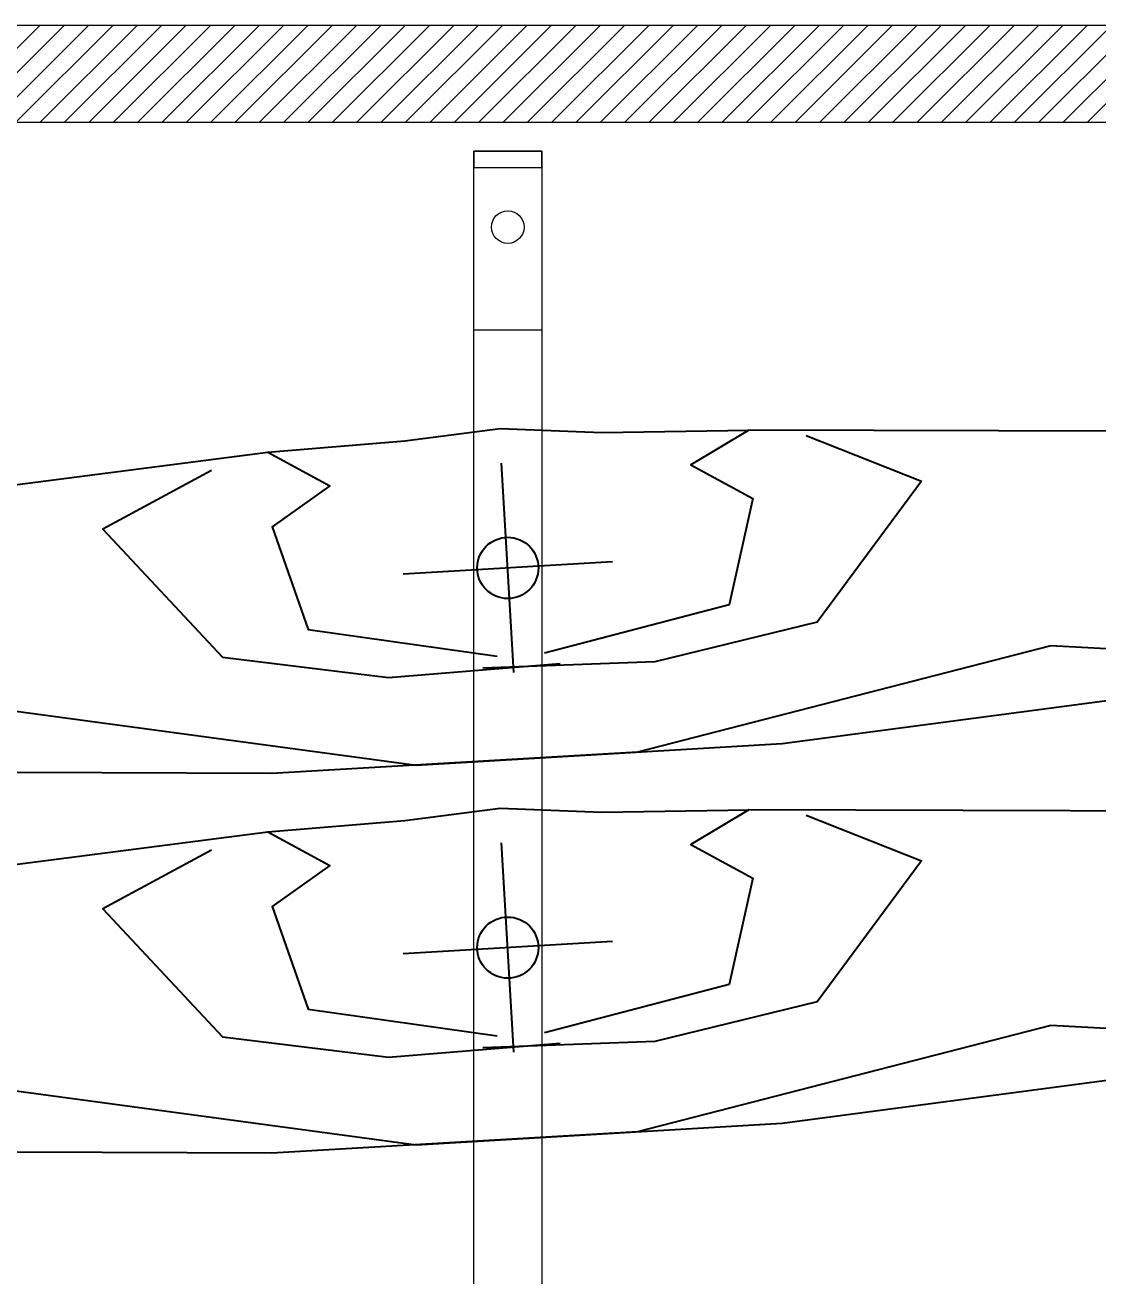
# Model space of a CAD drawing. Header units: millimetres. Extents: x -853320 to 19484, y -510814 to 9708.
# Drawn here: x 9512.4 to 9710.2, y 3752.7 to 3983.3 of the extents above; entities that cross this region are included whole.
import ezdxf
from ezdxf import colors
from ezdxf.entities.mleader import LeaderData, LeaderLine
from ezdxf.math import Vec2, Vec3

# ---------------------------------------------------------------- set-up
doc = ezdxf.new("R2010")
doc.units = ezdxf.units.MM
doc.layers.add('DS_ST_quote 1_50', color=7, linetype='Continuous')
doc.layers.add('VESTIARIO - clothing', color=185, linetype='Continuous')
for name, color, linetype, lineweight in [('F_ARREDI', 7, 'Continuous', 5), ('F_ELETTRODOMESTICI', 40, 'Continuous', 5), ('F_FERRAMENTA', 253, 'Continuous', 5), ('F_MULTI laminato CERA', 124, 'Continuous', 5), ('F_MULTI laminato CERA_retino', 7, 'Continuous', 5)]:
    doc.layers.add(name, color=color, linetype=linetype, lineweight=lineweight)
doc.styles.add('ARIAL', font='arial.ttf')
doc.styles.add('DANZI-DIDASCALIE', font='Yu Gothic UI Light.ttf', dxfattribs={"height": 30})
doc.dimstyles.new('ISO-100', dxfattribs={"dimtxt": 100, "dimasz": 5, "dimexe": 0.25, "dimexo": 6, "dimgap": 6, "dimtad": 1, "dimtxsty": 'ARIAL', "dimblk": 'ARCHTICK', "dimcen": 2.5, "dimdle": 15, "dimse1": 1, "dimse2": 1, "dimclrd": 256, "dimclre": 256, "dimclrt": 256, "dimadec": 0, "dimazin": 0, "dimtfac": 1, "dimtmove": 0, "dimatfit": 3, "dimldrblk": 'ARCHTICK', "dimfxl": 1, "dimlwd": -1, "dimlwe": -1, "dimarcsym": 0})

# ---------------------------------------------------------------- blocks, each defined once
blk = doc.blocks.new('_Dot')
at = {"color": 0, "linetype": 'ByBlock', "lineweight": -2}
blk.add_line((-0.5, 0), (-1, 0), dxfattribs=at)
at = {"color": 0, "linetype": 'ByBlock', "const_width": 0.5}
blk.add_lwpolyline([(-0.25, 0, 1), (0.25, 0, 1)], format="xyb", close=True, dxfattribs=at)
blk = doc.blocks.new('MOBILE_ingresso-living_rev.01_pianta')
at = {"layer": 'F_MULTI laminato CERA_retino', "true_color": 0x636466, "transparency": 33554687}
h = blk.add_hatch(dxfattribs=at)
h.set_pattern_fill('ANSI31', color=251)
h.paths.add_polyline_path([(2007.77, -10904.84), (2570.77, -10904.84), (2570.77, -10922.84), (2007.77, -10922.84)])
at = {"layer": 'F_FERRAMENTA'}
for points in [[(2295.52, -10928.09), (2295.52, -10961.09), (2283.02, -10961.09), (2283.02, -10928.09)], [(2283.02, -10928.09), (2283.02, -10931.09), (2295.52, -10931.09), (2295.52, -10928.09)], [(2283.02, -11325.09), (2283.02, -10931.09), (2295.52, -10931.09), (2295.52, -11325.09)]]:
    blk.add_lwpolyline(points, close=True, dxfattribs=at)
blk.add_circle((2289.27, -10942.09), 3, dxfattribs=at)
at = {"layer": 'F_MULTI laminato CERA', "transparency": 33554687}
for points in [[(2007.77, -10904.84), (2570.77, -10904.84), (2570.77, -10922.84), (2007.77, -10922.84)], [(2570.77, -10922.84), (2007.77, -10922.84), (2007.77, -11333.34), (2570.77, -11333.34)]]:
    blk.add_lwpolyline(points, close=True, dxfattribs=at)
at = {"layer": 'VESTIARIO - clothing', "color": 3}
for p, q in [((2290.4, -11024.22), (2288.13, -10985.63)), ((2308.56, -11003.79), (2269.97, -11006.06)), ((2290.4, -11094.22), (2288.13, -11055.63)), ((2308.56, -11073.79), (2269.97, -11076.06))]:
    blk.add_line(p, q, dxfattribs=at)
for points in [[(2082.5, -11028.73), (2157.43, -11035.7), (2182.13, -11032.87), (2194.44, -11030.77), (2272.4, -11041.28), (2339.85, -11037.32), (2401.09, -11029.18), (2416.03, -11027.1), (2429, -11026.67), (2483.44, -11015.6), (2500.55, -11009.5), (2509.38, -11005.97), (2514.52, -10995.39), (2499.6, -10982.44), (2471.83, -10979.93), (2333.69, -10979.55), (2323.02, -10985.9), (2334.43, -10992.14), (2330.06, -11011.75), (2296.05, -11020.65)], [(2245.03, -10983.56), (2270.27, -10981.47), (2287.89, -10979.23), (2306.61, -10979.94), (2333.69, -10979.55)], [(2344.29, -10980.51), (2365.51, -10988.93), (2346.32, -11014.94), (2316.36, -11022.23), (2284.66, -11023.39)], [(2508.29, -10997.6), (2426.72, -11019.89), (2401.86, -11019.97), (2389.39, -11019.32), (2313.19, -11038.89), (2245.75, -11042.85), (2183.15, -11042.58), (2168.74, -11043.33), (2155.96, -11042.7), (2099.59, -11035.49), (2082.04, -11030.45), (2064.52, -11023.19), (2068.47, -11008.37), (2080.5, -11004.19), (2107.95, -11001.29), (2245.03, -10983.56), (2256.44, -10989.81), (2245.84, -10997.34), (2252.48, -11016.3), (2287.29, -11021.17)], [(2234.68, -10986.94), (2214.6, -10997.79), (2236.7, -11021.37), (2267.31, -11025.11), (2298.92, -11022.55)], [(2245.03, -11053.56), (2270.27, -11051.47), (2287.89, -11049.23), (2306.61, -11049.94), (2333.69, -11049.55)], [(2082.5, -11098.73), (2157.43, -11105.7), (2182.13, -11102.87), (2194.44, -11100.77), (2272.4, -11111.28), (2339.85, -11107.32), (2401.09, -11099.18), (2416.03, -11097.1), (2429, -11096.67), (2483.44, -11085.6), (2500.55, -11079.5), (2509.38, -11075.97), (2514.52, -11065.39), (2499.6, -11052.44), (2471.83, -11049.93), (2333.69, -11049.55), (2323.02, -11055.9), (2334.43, -11062.14), (2330.06, -11081.75), (2296.05, -11090.65)], [(2344.29, -11050.51), (2365.51, -11058.93), (2346.32, -11084.94), (2316.36, -11092.23), (2284.66, -11093.39)], [(2508.29, -11067.6), (2426.72, -11089.89), (2401.86, -11089.97), (2389.39, -11089.32), (2313.19, -11108.89), (2245.75, -11112.85), (2183.15, -11112.58), (2168.74, -11113.33), (2155.96, -11112.7), (2099.59, -11105.49), (2082.04, -11100.45), (2064.52, -11093.19), (2068.47, -11078.37), (2080.5, -11074.19), (2107.95, -11071.29), (2245.03, -11053.56), (2256.44, -11059.81), (2245.84, -11067.34), (2252.48, -11086.3), (2287.29, -11091.17)], [(2234.68, -11056.94), (2214.6, -11067.79), (2236.7, -11091.37), (2267.31, -11095.11), (2298.92, -11092.55)]]:
    blk.add_lwpolyline(points, dxfattribs=at)
for centre in [(2289.27, -11004.93), (2289.27, -11074.93)]:
    blk.add_circle(centre, 5.64, dxfattribs=at)
blk = doc.blocks.new('_ArchTick')
at = {"color": 0, "linetype": 'ByBlock', "const_width": 0.15}
blk.add_lwpolyline([(-0.5, -0.5), (0.5, 0.5)], dxfattribs=at)
blk = doc.blocks.new('*D146')
at = {"layer": 'Defpoints', "color": 0, "transparency": 16777216}
for p in [(5588.56, 7348.81), (19268.52, 2810.66), (19483.82, 2810.66)]:
    blk.add_point(p, dxfattribs=at)
at = {"layer": 'DS_ST_quote 1_50', "transparency": 16777216}
blk.add_line((19268.52, 7363.81), (19268.52, 2795.66), dxfattribs=at)
at = {"layer": 'DS_ST_quote 1_50', "transparency": 16777216, "xscale": 5, "yscale": 5, "zscale": 5}
for p, rotation in [((19268.52, 7348.81), 90), ((19268.52, 2810.66), 270)]:
    blk.add_blockref('_ArchTick', p, dxfattribs=dict(at, rotation=rotation))
at = {"layer": 'DS_ST_quote 1_50', "transparency": 16777216, "insert": (19202.43, 5079.74), "char_height": 100, "attachment_point": 5, "rotation": 90, "style": 'ARIAL'}
blk.add_mtext('4538,15', dxfattribs=at)
blk = doc.blocks.new('BAGNO-LAVANDERIA_pianta_sol.B')
at = {"layer": 'F_ELETTRODOMESTICI', "color": 5, "ltscale": 5}
ml = blk.add_multileader_mtext('Standard', dxfattribs=at)
ml.set_content('{\\fYu Gothic UI Light|b0|i0|c128|p34;BASAMENTO c/cassetto} ditta MIELE art.WTS 610', color=5, style='DANZI-DIDASCALIE')
ml.set_leader_properties(color=256, linetype='ByLayer', lineweight=-1)
ml.set_arrow_properties(name='DOT')
ml.build(insert=Vec2(0, 0))
ml.multileader.update_dxf_attribs({"arrow_head_size": 5, "scale": 5})
ctx = ml.context
ctx.base_point, ctx.scale, ctx.char_height, ctx.arrow_head_size, ctx.landing_gap_size, ctx.plane_origin, ctx.plane_x_axis, ctx.plane_y_axis = Vec3(865728.96, 518190.64), 5, 25, 5, 10, Vec3(865691.99, 518253.27), Vec3(0, -1), Vec3(1, 0)
notes = []
notes.append((ctx, [(0, (0, 0, 0), (0, 0), (1, 0), 1, [])]))
ctx.mtext.insert, ctx.mtext.text_direction, ctx.mtext.rotation, ctx.mtext.width, ctx.mtext.flow_direction = Vec3(865741.68, 518180.64), Vec3(0, -1), 4.712389, 471.5743, 5
ml = blk.add_multileader_mtext('Standard', dxfattribs=at)
ml.set_content('{\\fYu Gothic UI Light|b0|i0|c128|p34;LAVASCIUGA} ditta MIELE art.WTD165 WPM 8/5kg', color=5, style='DANZI-DIDASCALIE')
ml.set_leader_properties(color=256, linetype='ByLayer', lineweight=-1)
ml.set_arrow_properties(name='DOT')
ml.build(insert=Vec2(0, 0))
ml.multileader.update_dxf_attribs({"arrow_head_size": 5, "scale": 5})
ctx = ml.context
ctx.base_point, ctx.scale, ctx.char_height, ctx.arrow_head_size, ctx.landing_gap_size, ctx.plane_origin, ctx.plane_x_axis, ctx.plane_y_axis = Vec3(865852.82, 518185.28), 5, 25, 5, 10, Vec3(865819.83, 518247.92), Vec3(0, -1), Vec3(1, 0)
notes.append((ctx, [(0, (0, 0, 0), (0, 0), (1, 0), 1, [])]))
ctx.mtext.insert, ctx.mtext.text_direction, ctx.mtext.rotation, ctx.mtext.width, ctx.mtext.flow_direction = Vec3(865869.52, 518175.28), Vec3(0, -1), 4.712389, 377.0167, 5
for ctx, leaders in notes:
    for number, flags, end, landing, length, lines in leaders:
        leader = LeaderData()
        leader.index, (leader.has_last_leader_line, leader.has_dogleg_vector, leader.attachment_direction) = number, flags
        leader.last_leader_point, leader.dogleg_vector, leader.dogleg_length = Vec3(end), Vec3(landing), length
        for number, points, colour, breaks in lines:
            line = LeaderLine()
            line.index, line.vertices, line.color, line.breaks = number, Vec3.list(points), colors.encode_raw_color(colour), breaks
            leader.lines.append(line)
        ctx.leaders.append(leader)

msp = doc.modelspace()

# ---------------------------------------------------------------- block references
at = {"layer": 'F_ARREDI', "color": 2, "lineweight": 5}
msp.add_blockref('BAGNO-LAVANDERIA_pianta_sol.B', (-853319.899, -510814.178), dxfattribs=at)
at = {"layer": 'F_ARREDI'}
msp.add_blockref('MOBILE_ingresso-living_rev.01_pianta', (7312.084, 14888.155), dxfattribs=at)

# ---------------------------------------------------------------- dimensions: what is measured, and where the dimension line sits
at = {"layer": 'DS_ST_quote 1_50', "color": 4}
dim = msp.add_linear_dim(base=(19268.5243, 2810.6601), p1=(5588.556, 7348.8148), p2=(19483.824, 2810.6601), angle=90, dimstyle='ISO-100', dxfattribs=at)
dim.commit()
dim.dimension.update_dxf_attribs({"geometry": '*D146', "text_midpoint": (19202.4288, 5079.7375)})

doc.saveas('drawing.dxf')
